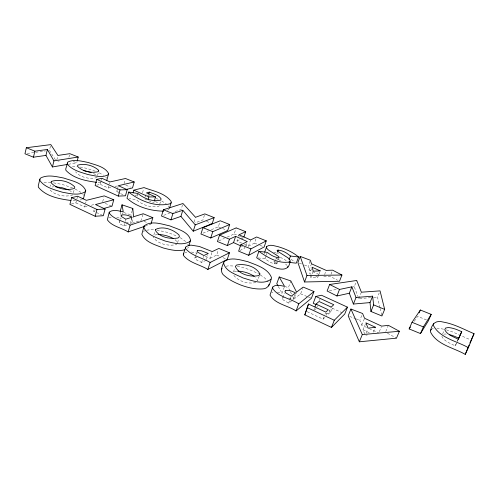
<?xml version="1.0" encoding="UTF-8"?>
<svg xmlns="http://www.w3.org/2000/svg" width="499" height="499" viewBox="0 0 499 499"><rect width="100%" height="100%" fill="white"/><g stroke="black" fill="none" stroke-linecap="round" stroke-linejoin="round"><path stroke-width="0.37" stroke-dasharray="2.5 1.87" d="M264.289 253.785L264.451 252.818M258.176 257.914L265.044 258.732C268.381 261.295 272.516 264.202 276.889 263.871L276.446 262.892L273.539 260.933M50.474 146.064L49.42 150.392L56.044 160.747M50.081 186.37L50.443 184.917M56.824 159.905L57.921 155.445M68.912 157.31L69.829 153.673M68.382 164.265L76.74 162.855L77.114 161.395M73.415 192.739L74.158 189.845M71.401 203.997L75.885 202.881L77.613 196.238M75.885 202.881L84.643 206.985L85.423 204.022M85.622 203.28L86.009 201.802M98.197 173.047L96.999 177.525C90.176 179.596 80.963 177.625 75.942 172.355L75.885 171.675M96.606 185.204L100.299 184.387L101.203 181M101.391 180.326L101.933 178.299M102.607 215.4L93.7 211.227L94.099 209.742M102.707 201.602L103.873 197.311M100.299 184.387L108.339 188.036L109.262 184.649M109.449 183.969L109.817 182.615M120.041 193.35L116.66 191.816L117.602 188.416M117.789 187.736L118.163 186.377M124.051 183.669L125.081 179.977M126.652 225.012L123.846 225.922L120.54 224.213L119.386 223.172L119.136 222.298L119.766 220.059M119.978 219.317L120.396 217.826M122.629 214.027L123.041 212.562M123.846 225.922L124.906 222.18M125.118 221.431L125.76 219.18M131.143 217.252L130.963 214.95L132.403 209.917M137.094 196.207L137.874 193.481M132.079 217.208L130.17 223.864L126.372 222.186M143.001 214.464L141.317 220.24L131.617 223.396L133.314 217.495M142.521 192.801L143.593 189.077M145.334 196.905L146.113 194.217M153.748 202.987L154.147 201.64M159.724 204.284L160.522 201.584M153.885 234.886L154.69 232.197M182.547 204.839L181.118 209.499L173.128 212.156M177.538 242.757L178.692 239.04M194.005 222.086L195.521 217.283M204.422 215.231L202.925 219.922L195.015 222.916M206.062 260.266L201.652 262.424L198.833 261.189L196.681 260.035L194.853 258.089L195.727 255.351M195.951 254.671L196.606 252.613M201.652 262.424L202.326 260.359M203.218 257.609L203.661 256.237M206.28 259.586L207.834 254.827M211.358 229.696L218.3 226.827L219.841 222.117M205.289 256.18L210.035 258.326L212.243 251.583M210.035 258.326L216.672 255.076L218.375 249.924M227.188 237.106L234.156 233.95L236.189 227.868M241.709 243.107L236.969 240.961L237.661 238.896M238.591 236.139L239.058 234.767M233.463 271.992L234.63 268.562M245.864 245.77L246.818 242.982M244.416 244.329L248.483 246.163L250.617 239.95M248.483 246.163L254.515 243.088L256.155 238.341M265.044 258.732L266.042 255.918M266.285 255.214L267.283 252.394M259.224 276.047L257.54 280.825L256.698 278.704L255.663 277.513M276.789 254.147L277.282 252.762M274.257 263.746L275.523 260.21M275.772 259.499L276.533 257.378M275.897 264.046L277.163 260.509M277.419 259.804L278.174 257.684M276.889 263.871L279.166 257.515M277.369 292.37L282.035 293.244L284.549 286.364M291.915 300.629L288.659 303.161L283.089 299.837L282.353 298.67L284.399 293.088M290.031 291.004L288.378 287.661L290.855 280.937M288.659 303.161L291.26 296.144M295.321 293.555L293 299.787L288.653 297.859M292.67 296.344L293.992 299.02L296.562 292.115M318.917 274.45L309.155 270.059L308.07 266.435L310.378 260.26M309.155 270.059L311.488 263.821M293.992 299.02L300.623 293.867L302.65 288.459M311.519 268.612L309.679 273.508L311.713 274.425M318.612 275.08L317.813 277.182L310.871 277.55L313.272 271.182M318.873 274.375L320.208 270.87M324.593 274.562L326.19 270.389M313.902 309.686L314.439 308.288M316.934 307.035L317.464 305.65M319.397 300.66L320.439 297.947M331.005 274.3L332.072 271.543M307.184 311.725L323.046 319.154L323.87 317.04M324.974 314.208L325.523 312.798M326.109 315.38L327.201 312.58M326.458 313.098L328.473 314.033L331.18 307.097M328.473 314.033L331.08 311.569L332.696 307.446M370.763 297.666L358.8 298.627L354.246 286.7L356.723 280.475M358.8 298.627L361.382 292.202M366.497 327.381L361.738 325.173L359.816 320.333L362.318 314.189M361.738 325.173L364.276 318.961M364.638 333.893L363.029 329.827L365.318 324.244M379.97 307.677L377.487 297.13L379.203 292.957M366.048 333.132L367.501 329.602M373.364 332.128L375.398 327.238M379.321 331.667L381.348 326.82M385.783 331.511L388.097 326.015M282.353 298.67L282.733 297.816A7.516 2.67 20.6 0 1 284.093 297.335M442.601 333.925L444.06 330.662M441.815 336.251C444.135 341.497 450.522 343.349 455.244 345.888L457.059 341.915M457.358 341.254L457.963 339.931M455.244 345.888L457.184 341.665M457.502 340.967L458.151 339.557M187.636 248.309L188.472 246.955M414.239 321.381L417.632 316.347L428.423 320.726M159.318 205.632L158.882 206.187C151.066 208.27 142.065 204.715 136.121 199.606L129.26 198.577M169.342 208.744L167.371 210.341M194.853 258.089L195.358 257.484L196.88 257.222M323.046 319.154L325.56 316.778M177.307 243.5L175.916 244.735C168.282 246.107 157.484 244.279 153.324 237.062M314.376 310.197L316.397 308.413M119.136 222.298L119.966 221.718M239.932 250.523L245.146 247.866L241.734 246.313M143.282 231.511L145.334 230.507M72.854 194.909C65.419 197.467 54.753 195.577 49.532 189.352M236.969 240.961L240.306 239.37M240.973 239.052L242.976 238.098M218.83 240.892L224.4 238.366M108.713 217.92L111.876 217.165M203.024 233.145L208.582 230.844M234.231 271.855L236.981 271.157M271.749 292.832L272.903 292.383M79.983 200.049L81.661 199.463M145.047 226.178L150.923 224.17M163.691 215.3L169.498 213.366M431.972 328.922L433.332 328.473M255.912 282.54C247.997 284.324 237.692 281.33 233.077 274.338M184.979 252.737L186.813 252.163M93.7 211.227L95.166 210.821M135.017 195.477L137.936 194.704M84.643 206.985L87.618 206.206M91.342 205.232L95.066 204.259M155.152 235.004L157.64 234.561M116.66 191.816L118.169 191.441M146.637 230.195L151.085 229.659L154.759 229.814M108.339 188.036L111.296 187.343M114.988 186.483L117.939 185.79M57.946 161.158L59.431 160.915M329.384 290.643L336.919 289.445M352.737 286.944L354.246 286.7M365.904 335.147L367.37 334.941M27.245 153.449L34.893 152.395M35.654 152.289L45.596 150.916M226.003 266.198L228.91 265.799L234.493 266.061M52.158 187.006L53.736 186.794M43.974 182.827L51.927 182.715M373.751 297.429L377.487 297.13M443.761 334.13L445.276 334.024A14.309 4.454 24.3 0 1 446.536 334.118M323.795 276.646L330.213 276.371L337.511 280.213M75.642 200.592L71.606 200.548M98.078 182.453L101.122 182.409M72.43 166.466L76.815 166.641M436.818 328.099L444.253 329.265M156.867 230.089L167.776 232.44L177.632 236.383M116.735 217.477L121.388 218.437M53.468 182.846L62.175 184.424L72.486 187.849M191.391 252.02L197.18 253.199M80.158 167.053L86.714 168.35L96.126 171.475M237.293 266.429C244.766 267.645 251.926 270.346 258.594 273.889M273.664 252.251L278.561 253.617M446.306 329.845L452.724 331.991L470.401 339.794M147.143 195.084L149.906 195.964M123.802 212.518L130.963 214.95M284.754 286.426L288.378 287.661M299.363 263.129L301.539 263.959M304.44 265.056L308.07 266.435M349.649 316.416L355.456 318.655M356.186 318.936L359.816 320.333M73.247 161.451L76.74 162.855M125.854 185.216L130.532 187.094M206.492 221.363L212.194 223.658M218.3 226.827L221.905 228.286M222.629 228.573L227.681 230.613M234.156 233.95L239.576 236.139M240.256 236.407L243.643 237.78M254.515 243.088L259.324 245.034M260.01 245.315L264.139 246.98M105.22 203.424L111.994 206.199M144.061 221.363L147.492 222.766M300.623 293.867L307.808 296.824M308.532 297.117L311.407 298.302M216.672 255.076L219.485 256.237M223.009 257.684L227.232 259.43M280.282 257.378L283.937 259.062L287.143 261.382M156.112 198.384L158.214 199.276M144.747 198.92L153.056 202.669M315.78 276.265L317.813 277.182M120.721 193.656L124.781 195.502M332.172 308.157L341.971 312.686M369.223 328.641L378.747 333.051M329.016 310.615L331.08 311.569M363.029 329.827L369.79 332.97M99.189 172.835L103.555 175.255M93.494 173.459L95.746 174.75M75.131 189.021L80.495 192.09L82.422 193.762M69.305 190.225L72.611 192.558M387.43 333.245L396.456 338.166M161.707 200.972L166.261 203.891M155.432 201.403L158.046 203.187M260.328 274.943L264.894 278.155L268.175 281.972M280.544 260.821L276.396 258.176M180.151 237.655L185.684 241.522M291.179 259.361L294.747 261.925M175.012 239.601L176.958 241.666L177.189 242.888M285.571 264.046L287.031 265.381M105.788 177.201L106.58 178.162M82.822 194.311L83.62 195.415M168.431 205.944L169.311 207.459M278.28 286.432L282.035 293.244M187.755 244.105L188.397 245.346M290.362 291.672L292.339 295.676M310.079 274.855L310.871 277.55M380.151 308.432L381.741 315.212M120.34 212.013L120.802 214.869M131.2 218.019L131.617 223.396"/><path stroke-width="0.75" d="M152.844 217.664L143.207 213.74L133.526 216.759L132.815 208.476L122.043 204.821L123.253 211.826C118.862 210.996 113.154 208.994 109.306 212.156L109.194 213.067C114.009 219.71 123.546 220.882 130.127 225.118L152.844 217.664L151.135 223.446M298.564 256.985C292.657 251.926 285.316 248.864 277.943 246.618C274.388 246.001 269.778 243.911 266.641 246.593L266.485 247.535L267.071 248.664L268.412 249.974L278.716 256.555L279.166 257.515C274.781 257.808 270.651 254.939 267.283 252.394L258.875 251.353L256.654 257.733C263.672 262.724 289.651 279.24 290.075 260.21L287.854 257.758L277.481 251.165L277.082 250.217C282.029 249.862 286.806 252.924 290.455 256.024L298.564 256.985L296.287 263.185L288.927 262.349M144.086 226.028L143.818 227.513C147.517 235.547 157.572 237.936 165.132 241.029C172.966 242.87 182.26 245.932 189.757 241.597L190.581 240.275C188.541 231.405 177.101 229.053 169.772 225.891C161.738 224.188 151.178 220.121 144.086 226.028L141.835 234.287C145.409 242.383 155.488 244.828 163.036 247.909C169.978 249.743 177.482 251.658 184.611 249.799M279.215 276.976L284.549 286.364C280.85 285.684 275.791 283.919 272.772 287.031L272.541 288.123C277.912 297.086 290.611 298.421 298.745 303.841L313.977 291.541L303.155 287.106L296.562 292.115L290.855 280.937L279.215 276.976L276.777 283.713L277.899 285.752M26.353 147.735L24.95 153.767L33.458 157.204L45.952 155.389L47.38 149.488L34.886 151.172L26.353 147.735L50.823 144.616L57.921 155.445L69.829 153.673L78.231 157.029L77.295 160.672M33.458 157.204L34.886 151.172M433.587 323.639L433.238 325.105C439.638 338.147 456.853 341.029 468.349 347.678L465.243 354.384C453.803 347.728 436.531 344.79 430.35 331.642C431.729 323.913 435.421 319.903 443.249 322.073C454.165 323.951 463.97 329.427 474.05 333.7L468.349 347.678M82.666 198.92L83.558 198.228L85.722 190.481C82.142 182.366 71.376 180.744 63.785 178.049C56.318 176.652 47.785 174.294 40.65 178.006L39.864 179.172L38.273 185.759L38.361 187.206C45.964 196.594 59.531 198.964 70.952 200.504M66.866 164.52L52.432 166.965L53.929 160.871L47.38 149.488M271.1 279.153L271.493 277.569C267.788 268.175 256.336 265.1 247.754 261.663C240.356 260.01 231.174 256.629 224.332 261.451C221.93 266.011 219.254 272.292 224.569 275.903C229.247 279.958 234.923 282.609 240.599 284.966C247.498 287.524 254.846 289.383 262.249 288.933C267.876 289.102 270.196 283.925 271.1 279.153C263.16 285.434 251.639 280.419 243.025 277.943C236.077 274.394 225.405 271.575 223.577 262.929M268.649 285.996L269.055 284.374M106.736 180.563L108.657 173.54C104.778 166.473 95.284 165.001 88.242 162.493C81.668 161.258 74.17 158.913 67.814 162.056L65.712 169.08L65.912 170.321C73.578 178.573 85.909 180.931 96.687 182.341M113.778 199.756L104.26 195.882L86.402 200.324L77.613 196.238L71.631 197.648L69.904 204.372L95.159 216.254L103.293 215.718L105.121 209.025L95.496 204.546L113.778 199.756L111.994 206.199L103.212 208.613M315.967 304.565L313.222 303.286L315.836 296.443L321.481 295.24L347.485 307.166L344.765 313.977L331.467 327.419L304.808 314.875L308.482 304.034L325.797 312.087L328.292 309.773L316.042 304.097L314.975 306.891M304.808 314.875L308.482 304.034M134.212 181.985L125.492 178.499L110.005 181.935L101.933 178.299L96.769 179.384L95.128 185.534L118.307 196.095L125.455 195.808L127.183 189.682L118.35 185.703L134.212 181.985L132.534 187.898L125.729 189.576M95.159 216.254L96.987 209.486L105.121 209.025M109.306 212.156L107.329 219.816C112.057 226.521 121.625 227.694 128.168 231.948L144.317 226.427M118.307 196.095L120.028 189.907L127.183 189.682M120.222 211.302L122.043 204.821M154.341 200.966L155.532 196.924L146.506 192.876L149.338 192.121C153.368 193.911 158.657 194.835 161.115 198.876L160.69 200.105C152.837 202.083 143.887 198.54 137.874 193.481L128.717 192.065L126.977 198.228C136.751 207.085 150.667 211.015 163.666 211.152M133.065 192.863L133.832 190.163L144.024 187.593C153.268 191.117 164.944 192.982 171.132 201.428L171.176 202.688L169.548 208.071M132.403 209.917L132.815 208.476M128.168 231.948L130.127 225.118M108.657 173.54L108.352 174.606C102.332 178.262 94.604 175.66 88.148 174.581C80.9 172.305 72.474 170.352 67.44 164.265L67.228 163.042M148.752 194.123L149.338 192.121M148.066 199.631L148.858 196.918L155.532 196.924M193.238 231.199L212.194 223.658L214.146 217.62L204.846 213.89L195.521 217.283L182.958 203.511L163.391 209.761L161.514 216.023L170.964 219.866L180.919 216.398L182.809 210.272L195.24 224.868L193.238 231.199L180.919 216.398M170.964 219.866L172.872 213.591L182.809 210.272M183.264 254.303L185.977 246.618L188.959 245.371L191.092 245.152L199.338 246.462L212.243 251.583L218.855 248.452L229.453 252.793L227.232 259.43L207.852 269.441C200.005 264.589 189.215 262.867 183.314 255.295L183.825 253.455M188.94 245.471L190.581 240.275M202.962 227.675L200.941 234.006L210.721 237.986L227.681 230.613L229.683 224.55L220.277 220.776L202.962 227.675L212.78 231.655L229.683 224.55M210.721 237.986L212.78 231.655M207.852 269.441L210.135 262.474L229.453 252.793M219.523 235.172L217.433 241.522L227.338 245.558L233.538 242.601L235.634 236.345L247.292 241.591L240.799 244.797L238.628 251.184L248.683 255.288L264.139 246.98L266.279 240.861L256.623 236.981L250.617 239.95L239.058 234.767L245.708 231.692L236.189 227.868L219.523 235.172L229.459 239.196L235.634 236.345M227.338 245.558L229.459 239.196M243.874 237.1L245.708 231.692M248.683 255.288L250.885 248.895L266.279 240.861M264.695 252.126L266.641 246.593M277.525 252.076L278.267 250.005M272.772 287.031L270.015 295.121C275.242 304.165 287.998 305.513 296.075 310.952L311.407 298.302L313.977 291.541M85.722 190.481L85.267 191.735C78.518 196.063 69.698 193.431 62.35 192.209C54.478 189.745 45.004 187.643 39.964 180.594L39.864 179.172M289.195 259.492L290.455 256.024M300.18 256.405L297.909 262.58L304.533 281.979L339.501 281.261L341.934 275.03L332.602 270.165L326.19 270.389L311.488 263.821L310.378 260.26L300.18 256.405L306.966 275.473L304.533 281.979M296.075 310.952L298.745 303.841M329.639 284.486L327.119 290.998L336.95 295.982L349.319 293.231L351.857 286.838L339.507 289.445L329.639 284.486L356.723 280.475L361.382 292.202L380.057 290.867L384.66 309.38L381.922 315.967L370.944 311.476L370.015 302.594L372.634 296.175L356.036 297.479L353.404 304.047L370.015 302.594M336.95 295.982L339.507 289.445M331.467 327.419L334.293 320.258L347.485 307.166M350.928 309.031L348.196 315.861L359.336 341.803L396.456 338.166L399.406 331.267L388.384 325.329L381.641 326.128L364.557 318.268L362.592 313.509L350.928 309.031L362.305 334.573L359.336 341.803M370.944 311.476L373.645 304.895L372.634 296.175M465.243 354.384L469.041 345.096M469.915 342.956L471.087 340.1M409.149 328.928L412.012 322.292L420.376 310.01L431.205 314.382L428.423 320.726L420.482 333.575L409.149 328.928L410.421 327.038M419.154 312.829L420.376 310.01M420.482 333.575L423.389 326.932L431.205 314.382M458.151 339.557L461.743 331.704L457.227 329.758A14.352 4.36 24.1 0 0 448.183 327.556L445.588 328.03L444.746 329.714C447.154 334.916 453.529 336.738 458.269 339.264L461.743 331.704M471.38 339.457L474.05 333.7M221.275 269.809L222.043 268.294M171.176 202.688L170.346 203.711C156.15 207.416 139.814 201.091 128.717 192.065M290.1 261.17L289.401 261.944C278.542 264.021 267.464 257.472 258.875 251.353M430.712 330.138L431.554 329.328M316.042 304.097L319.061 301.502L331.18 307.097L333.769 304.702L315.836 296.443M195.24 224.868L214.146 217.62M53.929 160.871L78.231 157.029M362.305 334.573L399.406 331.267M306.966 275.473L341.934 275.03M237.605 271.157C243.5 271.213 249.363 273.153 254.278 276.371M158.202 234.511C163.522 234.599 168.812 236.058 173.484 238.603M55.564 186.769L62.325 187.749L68.743 189.932M83.589 170.527L91.111 172.429M163.391 209.761L172.872 213.591M240.799 244.797L250.885 248.895M373.645 304.895L384.66 309.38M412.012 322.292L423.389 326.932M133.832 190.163L148.858 196.918M458.799 338.154L454.302 336.207A14.309 4.454 24.3 0 0 449.437 334.654M96.769 179.384L120.028 189.907M233.538 242.601L241.048 246.007M71.631 197.648L96.987 209.486M307.515 307.758L334.293 320.258M210.135 262.474C202.245 257.646 191.485 255.925 185.478 248.421L185.422 247.448M45.952 155.389L52.432 166.965M351.857 286.838L356.036 297.479M349.319 293.231L353.404 304.047M287.773 266.535L287.792 267.514M51.16 181.998L51.154 182.777C56.462 188.934 67.041 190.836 74.532 188.397L74.769 186.957C69.267 181.212 59.175 178.948 51.603 181.362L51.16 181.998M98.683 170.327L98.59 171.556C91.722 173.521 82.578 171.544 77.488 166.329L77.763 165.125C84.68 163.161 93.463 165.443 98.683 170.327M155.495 229.509L155.339 230.32C159.618 237.468 170.334 239.277 178.006 238.011L179.384 236.807L179.022 235.01C173.353 229.503 162.824 225.592 155.495 229.509M285.291 290.855L284.91 291.69L285.659 292.844L291.26 296.144L295.576 292.863L291.21 290.942A7.541 2.614 20.5 0 0 285.291 290.855M259.942 274.001L258.987 275.467C251.003 277.481 238.803 274.618 235.328 266.503L236.551 265.038C244.653 263.378 255.943 266.254 259.942 274.001M197.548 250.654L197.043 251.247L197.523 252.114L203.885 255.544L208.276 253.467L201.297 250.723L197.548 250.654M121.85 215.032L121.026 215.587L121.282 216.454L125.76 219.18L132.079 217.208L128.262 215.537A7.011 2.252 15.9 0 0 121.85 215.032M375.398 327.238L368.081 328.186L365.892 322.847L375.398 327.238M320.208 270.87L313.272 271.182L312.043 267.208L320.208 270.87"/></g></svg>
